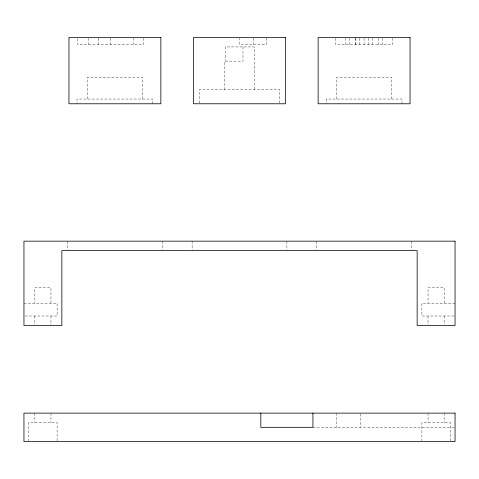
<?xml version="1.0" encoding="UTF-8"?>
<svg xmlns="http://www.w3.org/2000/svg" width="479" height="479" viewBox="0 0 479 479"><rect width="100%" height="100%" fill="white"/><g stroke="black" fill="none" stroke-linecap="round" stroke-linejoin="round"><path stroke-width="0.36" stroke-dasharray="2.4 1.8" d="M23.95 303.219L57.109 303.219L57.109 316.008L23.95 316.008M455.05 303.219L421.891 303.219L421.891 316.008L455.05 316.008M312.931 427.334L455.05 427.334M450.314 440.818L450.314 422.598L421.891 422.598L421.891 440.818M444.153 303.219L444.153 287.586L428.046 287.586L428.046 303.219M444.153 316.008L444.153 324.756M444.153 413.126L444.153 422.598M428.046 316.008L428.046 324.756M428.046 413.126L428.046 422.598M411.467 241.159L411.467 249.906M401.989 103.775L401.989 99.039L326.193 99.039L326.193 103.099M392.517 38.164L392.517 44.559L335.671 44.559L335.671 38.164M391.804 99.039L391.804 77.245L336.378 77.245L336.378 99.039M382.517 38.164L382.517 44.559M378.452 38.164L378.452 44.559M372.381 38.164L372.381 44.559M368.83 38.164L368.83 44.559M364.094 38.164L364.094 44.559M360.304 413.874L360.304 427.334M359.358 38.164L359.358 44.559M355.885 38.164L355.885 44.559M355.801 38.164L355.801 44.559M349.736 38.164L349.736 44.559M345.67 38.164L345.67 44.559M336.617 413.126L336.617 427.334M316.721 241.159L316.721 249.906M286.873 241.159L286.873 249.906M279.766 103.027L279.766 89.561L199.234 89.561L199.234 103.027M266.528 38.164L266.528 44.559L239.5 44.559L239.5 38.164M254.187 89.561L254.187 46.924L225.274 46.924L225.274 61.138M253.714 38.164L253.714 44.559M243.003 46.924L243.003 61.138L224.813 61.138L224.813 89.561M192.127 241.159L192.127 249.906M162.279 241.159L162.279 249.906M152.807 103.775L152.807 99.039L77.011 99.039L77.011 103.775M143.329 38.164L143.329 44.559L77.634 44.559L77.634 38.164M142.622 99.039L142.622 77.245L87.196 77.245L87.196 99.039M133.857 38.164L133.857 44.559M110.793 38.164L110.793 44.559M98.494 38.164L98.494 44.559M88.328 38.164L88.328 44.559M67.533 241.159L67.533 249.906M57.109 440.818L57.109 422.598L28.686 422.598L28.686 440.818M50.954 303.219L50.954 287.586L34.847 287.586L34.847 303.219M50.954 316.008L50.954 324.756M50.954 413.126L50.954 422.598M34.847 316.008L34.847 324.756M34.847 413.126L34.847 422.598"/><path stroke-width="0.72" d="M312.931 413.126L312.931 427.334L260.816 427.334L260.816 413.126M160.86 37.452L68.952 37.452L68.952 103.775L160.86 103.775L160.86 37.452M285.454 37.452L193.546 37.452L193.546 103.775L285.454 103.775L285.454 37.452M410.048 37.452L318.14 37.452L318.14 103.775L410.048 103.775L410.048 37.452M455.05 241.159L23.95 241.159L23.95 325.481L61.851 325.481L61.851 250.631L417.149 250.631L417.149 325.481L455.05 325.481L455.05 241.159M455.05 413.126L23.95 413.126L23.95 441.548L455.05 441.548L455.05 413.126"/></g></svg>
